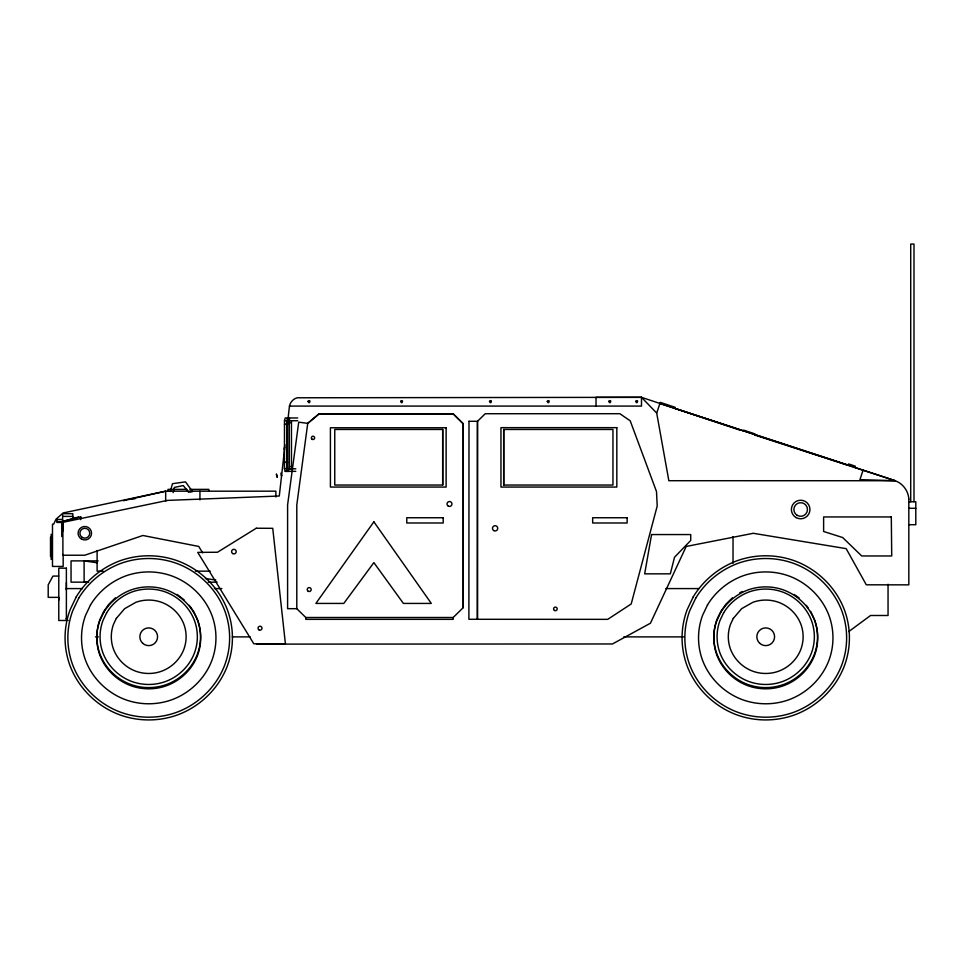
<?xml version="1.0" encoding="UTF-8"?>
<svg xmlns="http://www.w3.org/2000/svg" width="964" height="964" viewBox="0 0 964 964"><rect width="100%" height="100%" fill="white"/><g stroke="black" fill="none" stroke-linecap="round" stroke-linejoin="round"><path stroke-width="1.45" d="M58.78 600.138L58.78 597.21M62.889 531.031L62.889 522.331L167.483 500.4L279.283 496.014L284.814 447.091M66.383 589.92L66.383 582.618M80.675 518.596L80.675 516.788L61.768 521.693L61.768 536.623M288.537 468.841L288.537 471.36L285.236 471.36L284.44 468.54L284.488 420.774L285.236 417.978L297.695 417.978M287.597 471.36L286.802 468.54L286.838 420.774L287.597 417.978M442.693 485.049L442.693 429.462L334.761 429.462L334.761 485.049L442.693 485.049L442.693 429.462M463.25 607.621L463.25 423.786L453.176 413.725L319.096 413.725L307.733 423.365L296.792 504.955L296.792 608.682L305.781 617.502L453.176 617.502L463.25 607.621L463.25 423.786L453.176 413.918L319.096 413.918L307.733 423.365L298.707 422.16L287.597 504.955L287.597 608.682L296.792 608.682M503.702 485.049L503.702 429.462L612.959 429.462L612.959 485.049L503.702 485.049L503.702 429.462M286.79 429.667L289.465 406.085A10.929 10.929 0 0 1 297.105 397.783L641.494 397.325L740.436 430.281M281.657 474.963L281.536 476.047L280.849 473.179M284.115 449.32L284.886 444.753M173.098 492.676L174.363 487.41L183.281 485.555L188.763 492.447M170.303 491.556L172.472 483.711L185.51 481.855L192.535 491.616L190.016 492.17M743.28 431.221L743.642 430.137L754.933 433.896L754.571 434.981L895.315 480.723L668.835 480.711L656.701 413.098L660.28 402.362L675.222 407.35L674.86 408.435M848.248 465.034L848.609 463.949L855.237 466.154L854.863 467.239L659.918 403.458M863.19 469.854L859.936 479.65L895.315 480.711L853.935 467.142M720.18 612.682L716.999 619.382A49.947 49.947 0 0 0 716.999 654.158C722.337 668.185 733.905 679.403 747.98 684.536A52.767 52.767 0 0 0 783.443 684.536C797.505 679.403 809.085 668.185 814.411 654.158A49.947 49.947 0 0 0 814.423 619.382M720.819 611.345L726 604.091L732.387 597.825M115.391 597.825L109.004 604.091L103.823 611.345L100.003 619.382A49.947 49.947 0 0 0 100.003 654.158C105.329 668.185 116.909 679.403 130.984 684.536A52.767 52.767 0 0 0 166.435 684.536C180.509 679.403 192.077 668.185 197.415 654.158A49.947 49.947 0 0 0 197.415 619.382L193.595 611.345L189.269 605.296M848.802 631.541L870.564 615.49L888.049 615.49L888.049 584.244M739.798 592.74L742.521 591.486M61.768 521.693L78.482 517.041M123.416 500.726L165.675 491.182L275.873 491.182L275.873 497.002M87.061 581.726L84.109 582.16L84.109 560.891L97.424 562.819M295.828 468.817L287.971 468.841L287.609 467.42L287.573 421.895L287.911 420.726L297.695 420.726M285.236 471.36L295.803 471.336M656.701 413.098L641.494 397.325L596.029 397.325L596.029 406.085M289.465 406.085L641.494 406.085L641.494 397.325M284.488 420.774L286.838 420.774M290.477 422.774L291.453 422.774M285.224 424.329L284.476 424.329L287.585 424.341M287.609 462.346L284.452 462.334L285.248 462.346M290.477 466.552L291.453 466.552M284.44 468.54L286.802 468.54M186.944 489.375L167.977 489.375L167.977 491.182M189.872 489.375L208.839 489.375L208.839 491.182M132.02 498.786L134.996 498.786M908.823 499.099L908.823 584.859L866.299 584.811L846.175 548.649L753.294 533.297L686.211 546.455L650.447 623.214L612.429 643.976L256.918 644.121M908.787 501.738L915.8 501.738L915.8 524.705L908.787 524.705M908.787 508.293L915.8 508.293M62.612 516.403L72.83 516.403M62.491 519.451L56.972 519.451L56.972 522.464L62.226 522.464M56.972 521.62L62.491 521.62M98.135 560.891L71.047 560.891L71.047 582.16L88.592 582.16M103.064 571.158L97.111 571.158L97.111 550.444M195.306 571.158L210.188 571.158M58.72 576.074L52.948 576.074L48.2 584.859L48.2 597.367L58.587 597.367M208.164 582.16L217.129 582.16M65.877 588.582L82.398 588.582M214.37 588.582L221.853 588.582M665.811 588.582L698.683 588.582M95.436 636.891L98.388 636.891M232.276 636.891L250.194 636.891M623.768 636.891L683.645 636.891M205.428 578.508L215.791 580.015M674.185 408.134L848.236 465.263M794.095 594.427L799.023 597.825M177.087 594.427L184.148 599.909M66.034 618.551L68.155 620.587M806.278 605.296L808.013 607.718M202.609 552.878L198.789 546.455L142.889 535.49L84.748 555.228L62.889 555.228L62.889 522.331M810.604 611.345L813.785 618.032M276.572 474.204L277.258 477.084M276.319 474.264L277.017 477.144M913.993 501.738L913.993 244.073L910.715 244.073L910.715 501.738M733.038 536.611L733.038 563.337M453.176 617.502L453.176 619.346L305.781 619.346L305.781 617.502M291.453 420.726L291.453 468.817L289.26 468.817L289.26 420.726M289.441 417.978L289.441 420.726M199.934 491.182L199.934 499.906M165.675 501.364L165.675 491.182L63.166 512.956L56.093 519.114L53.635 524.175L52.49 524.175L52.49 566.434L63.166 566.434L63.166 554.469M80.675 516.788L80.675 519.632M72.83 519.018L72.83 513.692L62.612 513.692L62.612 521.982M61.961 526.103L61.961 527.754M51.176 534.249L51.176 559.445M50.514 537.189L50.514 556.505M895.291 480.771A21.063 21.063 0 0 1 908.847 499.099M468.998 421.292L468.89 619.286L607.718 619.346L631.203 603.97L657.207 506.028L656.508 491.58L630.203 420.81L619.84 413.701L485.254 413.725L477.529 421.292L468.998 421.292M477.529 421.292L477.433 619.286L477.433 421.292M308.034 401.337C309.444 405.724 311.444 398.24 308.034 401.337M400.626 401.337C402.024 405.724 404.037 398.24 400.626 401.337M489.495 401.337C490.905 405.724 492.905 398.24 489.495 401.337M547.263 401.337C548.673 405.724 550.673 398.24 547.263 401.337M608.814 401.337C610.212 405.724 612.224 398.24 608.814 401.337M635.722 401.337C637.132 405.724 639.132 398.24 635.722 401.337M651.58 534.562L644.663 573.845L670.329 573.833L674.523 557.24L690.718 540.467L690.718 534.562L651.58 534.562M76.276 596.812L70.107 609.778A80.615 80.615 0 0 0 70.107 665.919C78.723 688.573 97.4 706.684 120.126 714.975A85.181 85.181 0 0 0 177.352 714.975C200.078 706.684 218.756 688.573 227.371 665.919A80.615 80.615 0 0 0 227.371 609.778C218.756 587.136 200.078 569.025 177.352 560.735A85.181 85.181 0 0 0 120.126 560.735C101.955 567.471 86.326 580.244 76.276 596.812M78.686 598.186L72.734 610.718A77.939 77.939 0 0 0 72.734 664.991C81.048 686.874 99.111 704.395 121.078 712.408A82.35 82.35 0 0 0 176.4 712.408C198.367 704.395 216.43 686.886 224.745 664.991A77.939 77.939 0 0 0 224.745 610.718C216.43 588.823 198.367 571.315 176.4 563.301A82.35 82.35 0 0 0 121.078 563.301C103.522 569.82 88.399 582.16 78.686 598.186M90.532 604.886L85.579 615.309A64.757 64.757 0 0 0 85.579 660.4C92.496 678.596 107.498 693.14 125.754 699.804A68.432 68.432 0 0 0 171.725 699.804C189.98 693.14 204.983 678.596 211.899 660.4A64.757 64.757 0 0 0 211.899 615.309C204.983 597.114 189.98 582.557 171.725 575.906A68.432 68.432 0 0 0 125.754 575.906C111.161 581.316 98.605 591.571 90.532 604.886M103.738 612.369L99.907 620.418A50.068 50.068 0 0 0 99.907 655.291C105.257 669.353 116.861 680.596 130.971 685.753A52.9 52.9 0 0 0 166.507 685.741C180.617 680.596 192.222 669.353 197.572 655.291A50.068 50.068 0 0 0 199.91 646.699A50.068 50.068 0 0 0 197.572 620.418C192.222 606.356 180.617 595.113 166.507 589.956A52.9 52.9 0 0 0 130.971 589.956C119.693 594.149 109.98 602.078 103.738 612.369M106.582 612.911L102.991 620.442A46.862 46.862 0 0 0 102.991 653.086C108.004 666.245 118.861 676.776 132.068 681.596A49.526 49.526 0 0 0 165.338 681.596C178.545 676.776 189.414 666.245 194.415 653.086A46.862 46.862 0 0 0 194.415 620.442C189.414 607.284 178.545 596.752 165.338 591.932A49.526 49.526 0 0 0 132.068 591.932C121.512 595.848 112.427 603.271 106.582 612.911M116.307 618.418L113.547 624.214A36.054 36.054 0 0 0 113.547 649.314C117.391 659.448 125.754 667.546 135.912 671.257A38.09 38.09 0 0 0 161.506 671.257C171.664 667.546 180.015 659.448 183.859 649.314A36.054 36.054 0 0 0 183.871 624.214C180.015 614.092 171.664 605.982 161.506 602.283A38.09 38.09 0 0 0 135.912 602.283L124.657 608.658L116.307 618.418M693.285 596.812L687.115 609.778A80.615 80.615 0 0 0 687.115 665.919C695.719 688.573 714.408 706.684 737.123 714.975A85.181 85.181 0 0 0 794.36 714.975C817.074 706.684 835.764 688.573 844.368 665.919A80.615 80.615 0 0 0 844.368 609.778C835.764 587.136 817.074 569.025 794.36 560.735A85.181 85.181 0 0 0 737.123 560.735C718.963 567.471 703.334 580.244 693.285 596.812M695.695 598.186L689.73 610.718A77.939 77.939 0 0 0 689.73 664.991C698.057 686.874 716.119 704.395 738.075 712.408A82.35 82.35 0 0 0 793.408 712.408C815.375 704.395 833.438 686.886 841.753 664.991A77.939 77.939 0 0 0 841.753 610.718C833.426 588.823 815.375 571.315 793.408 563.301A82.35 82.35 0 0 0 738.075 563.301C720.518 569.82 705.407 582.16 695.695 598.186M707.54 604.886L702.587 615.309A64.757 64.757 0 0 0 702.587 660.4C709.492 678.596 724.506 693.14 742.75 699.804A68.432 68.432 0 0 0 788.733 699.804C806.976 693.14 821.991 678.596 828.907 660.4A64.757 64.757 0 0 0 828.907 615.309C821.991 597.114 806.976 582.557 788.733 575.906A68.432 68.432 0 0 0 742.75 575.906C728.169 581.316 715.613 591.571 707.54 604.886M720.747 612.369L716.915 620.418A50.068 50.068 0 0 0 716.915 655.291C722.253 669.353 733.857 680.596 747.968 685.753A52.9 52.9 0 0 0 783.515 685.741C797.626 680.596 809.23 669.353 814.568 655.291A50.068 50.068 0 0 0 814.568 620.418C809.23 606.356 797.626 595.113 783.515 589.956A52.9 52.9 0 0 0 747.968 589.956C736.689 594.149 726.989 602.078 720.747 612.369M723.578 612.911L720 620.442A46.862 46.862 0 0 0 720 653.086C725 666.245 735.869 676.776 749.076 681.596A49.526 49.526 0 0 0 782.346 681.596C795.553 676.776 806.422 666.245 811.423 653.086A46.862 46.862 0 0 0 811.423 620.442C806.41 607.284 795.553 596.752 782.346 591.932A49.526 49.526 0 0 0 749.076 591.932C738.52 595.848 729.423 603.271 723.578 612.911M733.303 618.418L730.555 624.214A36.054 36.054 0 0 0 730.555 649.314C734.399 659.448 742.75 667.546 752.908 671.257A38.09 38.09 0 0 0 778.502 671.257C788.66 667.546 797.023 659.448 800.867 649.314A36.054 36.054 0 0 0 800.867 624.214C797.023 614.092 788.66 605.982 778.502 602.283A38.09 38.09 0 0 0 752.908 602.283L741.653 608.658L733.303 618.418M373.863 521.813L315.879 603.428L343.787 603.428L373.863 562.615L403.41 603.428L431.306 603.428L373.863 521.813M256.243 528.236L217.503 552.239L197.74 552.384L253.833 643.807L285.416 643.807L272.74 528.32L256.243 528.236M446.115 427.763L330.411 427.763L330.411 487.061L446.115 487.061L446.115 427.763M616.827 427.654L500.955 427.654L500.955 487.061L616.827 487.061L616.827 427.654M891.302 516.945L823.618 516.945L823.618 531.477L842.657 537.538L861.708 555.963L891.724 555.963L891.302 516.945M443.211 517.74L406.772 517.74L406.772 522.994L443.211 522.994L443.211 517.74M627.13 517.74L592.667 517.74L592.667 522.994L627.13 522.994L627.13 517.74M66.383 568.17L58.78 568.17L58.78 620.491L66.383 620.491L66.383 568.17M142.684 643.265A8.857 8.857 0 0 0 157.349 638.734A8.857 8.857 0 0 0 146.082 628.299A8.857 8.857 0 0 0 142.684 643.265M796.023 517.548A9.291 9.291 0 0 0 809.953 509.51A9.291 9.291 0 0 0 796.023 501.461A9.291 9.291 0 0 0 796.023 517.548M797.276 515.391A6.796 6.796 0 0 0 807.471 509.51A6.796 6.796 0 0 0 797.276 503.618A6.796 6.796 0 0 0 797.276 515.391M81.458 539.045A6.724 6.724 0 0 0 91.556 533.212A6.724 6.724 0 0 0 81.458 527.392A6.724 6.724 0 0 0 81.458 539.045M82.362 537.478A4.928 4.928 0 0 0 89.748 533.212A4.928 4.928 0 0 0 82.362 528.947A4.928 4.928 0 0 0 82.362 537.478M759.692 643.265A8.857 8.857 0 0 0 774.357 638.734A8.857 8.857 0 0 0 763.09 628.299A8.857 8.857 0 0 0 759.692 643.265M493.797 530.61A2.627 2.627 0 0 0 497.737 528.332A2.627 2.627 0 0 0 493.797 526.055A2.627 2.627 0 0 0 493.797 530.61M554.481 610.465A1.808 1.808 0 0 0 557.192 608.911A1.808 1.808 0 0 0 554.481 607.344A1.808 1.808 0 0 0 554.481 610.465M308.227 591.269A1.964 1.964 0 0 0 311.179 589.57A1.964 1.964 0 0 0 308.227 587.859A1.964 1.964 0 0 0 308.227 591.269M448.26 506.112A2.458 2.458 0 0 0 451.959 503.979A2.458 2.458 0 0 0 448.26 501.846A2.458 2.458 0 0 0 448.26 506.112M312.191 439.307A1.639 1.639 0 0 0 314.65 437.885A1.639 1.639 0 0 0 312.191 436.463A1.639 1.639 0 0 0 312.191 439.307M259.039 629.914A1.964 1.964 0 0 0 261.991 628.203A1.964 1.964 0 0 0 259.039 626.492A1.964 1.964 0 0 0 259.039 629.914M232.746 553.589A2.302 2.302 0 0 0 236.192 551.601A2.302 2.302 0 0 0 232.746 549.613A2.302 2.302 0 0 0 232.746 553.589"/></g></svg>
